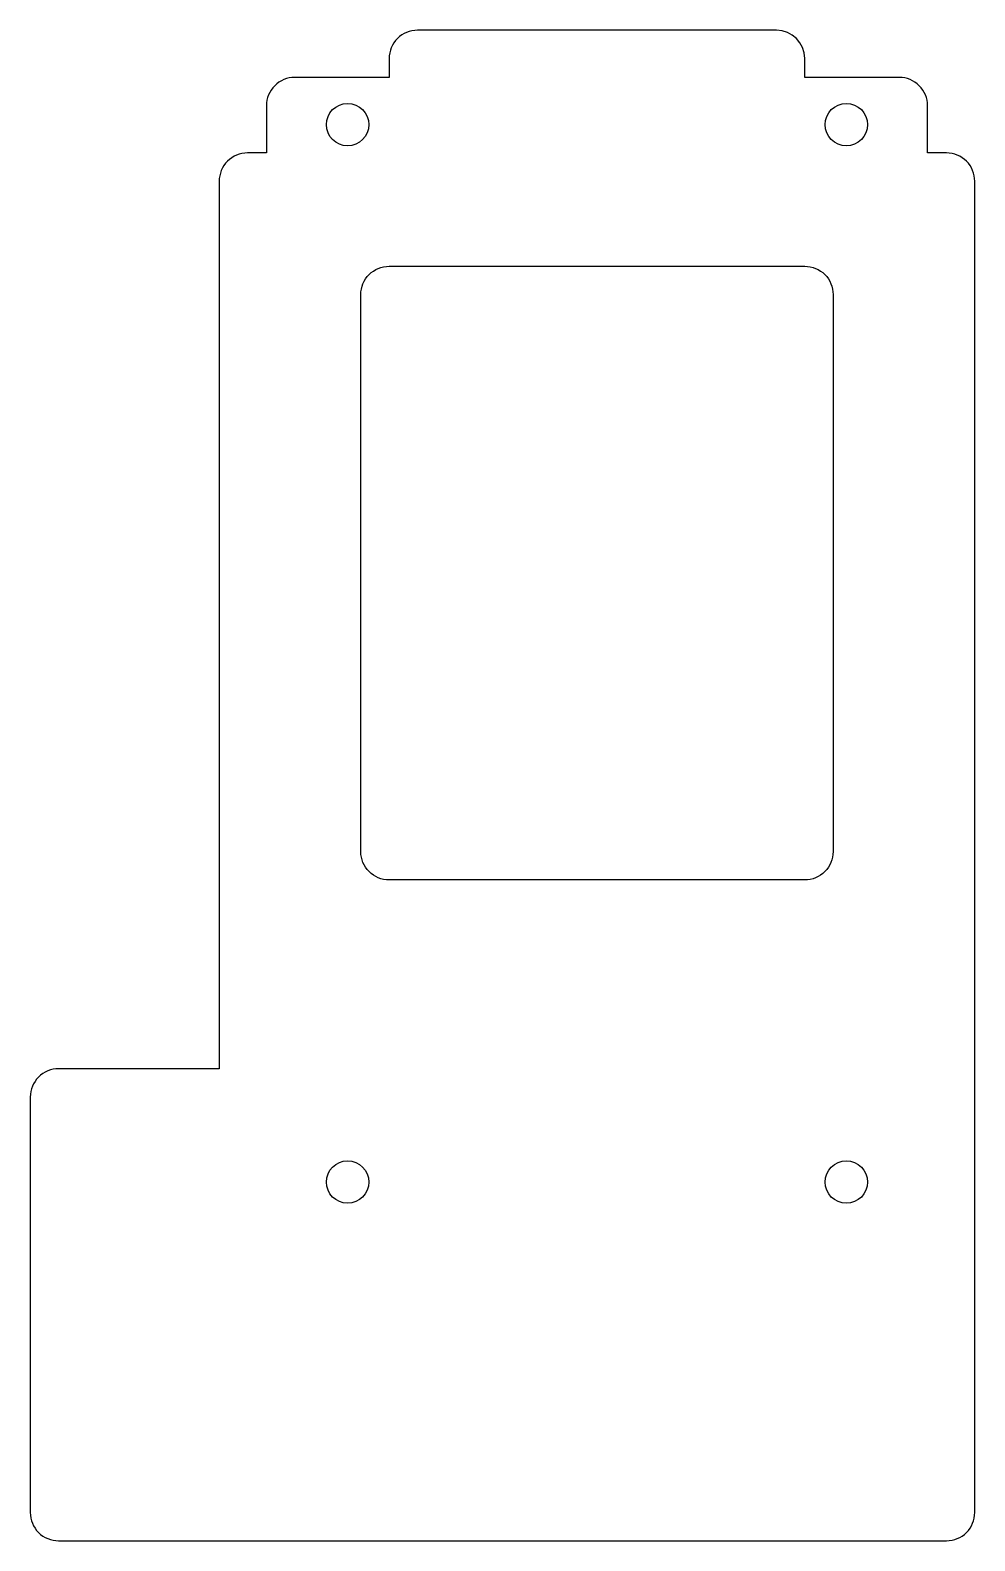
# Model space of a CAD drawing. Header units: millimetres. Extents: x -133 to -33, y -200 to -40.
import ezdxf

# ---------------------------------------------------------------- set-up
doc = ezdxf.new("R2010")
doc.units = ezdxf.units.MM
doc.layers.get('0').update_dxf_attribs({"linetype": 'CONTINUOUS'})

msp = doc.modelspace()

# ---------------------------------------------------------------- linework, layer by layer
for points in [[(-133, -196.99, 0.414214), (-130, -199.99), (-36, -199.99, 0.414214), (-33, -196.99), (-33, -55.99, 0.414214), (-36, -52.99), (-38, -52.99), (-38, -47.99, 0.414214), (-41, -44.99), (-51, -44.99), (-51, -42.99, 0.414213), (-54, -39.99), (-92, -39.99, 0.414214), (-95, -42.99), (-95, -44.99), (-105, -44.99, 0.414214), (-108, -47.99), (-108, -52.99), (-110, -52.99, 0.414214), (-113, -55.99), (-113, -149.99), (-130, -149.99, 0.414214), (-133, -152.99)], [(-48, -67.99), (-48, -126.99, -0.414214), (-51, -129.99), (-95, -129.99, -0.414214), (-98, -126.99), (-98, -67.99, -0.414214), (-95, -64.99), (-51, -64.99, -0.414214)]]:
    msp.add_lwpolyline(points, format="xyb", close=True)
for centre in [(-99.4, -49.99), (-46.6, -49.99), (-99.4, -161.99), (-46.6, -161.99)]:
    msp.add_circle(centre, 2.25)

doc.saveas('drawing.dxf')
